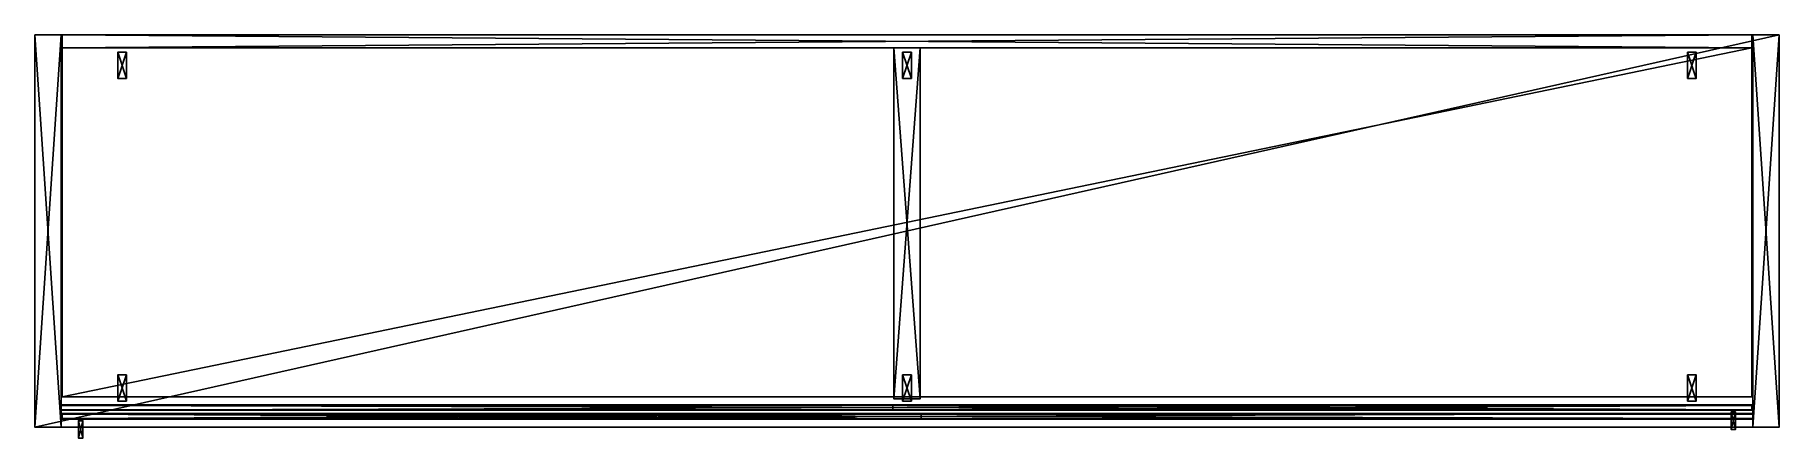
# Model space of a CAD drawing. Extents: x -100 to 100, y -23 to 23.
import ezdxf

# ---------------------------------------------------------------- set-up
doc = ezdxf.new("R2010")
doc.units = 0
for name, color, linetype in [('CABINET', 71, 'CONTINUOUS'), ('DOOR01', 44, 'CONTINUOUS'), ('DOOR02', 13, 'CONTINUOUS')]:
    doc.layers.add(name, color=color, linetype=linetype)

msp = doc.modelspace()

# ---------------------------------------------------------------- meshes
at = {"layer": 'CABINET', "color": 71}
mesh = msp.add_polyface(dxfattribs=at)
corners = [(-90.499947, -15.875019, 0.000013), (-89.499947, -15.875019, 0.000013), (-89.499947, -15.875019, 7.035719), (-90.499947, -15.875019, 7.035719), (-90.499947, -18.875019, 0.000013), (-89.499947, -18.875019, 0.000013), (-89.499947, -18.875019, 7.035719), (-90.499947, -18.875019, 7.035719), (-0.499947, -15.87501, 0.000005), (0.500053, -15.87501, 0.000005), (0.500054, -15.87501, 7.035719), (-0.499946, -15.87501, 7.035719), (-0.499947, -18.875011, 0.000005), (0.500053, -18.875011, 0.000005), (0.500054, -18.875011, 7.035719), (-0.499946, -18.875011, 7.035719), (89.500053, -15.875008, -0.000003), (90.500053, -15.875006, -0.000003), (90.500053, -15.875006, 7.035719), (89.500053, -15.875008, 7.035719), (89.500053, -18.875008, -0.000003), (90.500053, -18.875006, -0.000003), (90.500053, -18.875006, 7.035719), (89.500053, -18.875008, 7.035719), (-90.499947, 21.124983, 0.000013), (-89.499947, 21.124983, 0.000013), (-89.499947, 21.124983, 7.035721), (-90.499947, 21.124983, 7.035721), (-90.499947, 18.124979, 0.000013), (-89.499947, 18.124979, 0.000013), (-89.499947, 18.124979, 7.035721), (-90.499947, 18.124979, 7.035721), (-0.49995, 21.124987, 0.000005), (0.50005, 21.124987, 0.000005), (0.50005, 21.124987, 7.035721), (-0.49995, 21.124987, 7.035721), (-0.49995, 18.124987, 0.000005), (0.50005, 18.124987, 0.000005), (0.500051, 18.124987, 7.035721), (-0.499949, 18.124987, 7.035721), (89.500053, 21.124998, -0.000003), (90.500053, 21.124998, -0.000003), (90.500053, 21.124998, 7.035721), (89.500053, 21.124998, 7.035721), (89.500053, 18.124998, -0.000003), (90.500053, 18.124998, -0.000003), (90.500053, 18.124998, 7.035721), (89.500053, 18.124998, 7.035721), (96.875023, 23.124994, 10.040633), (96.875038, 23.124994, 116.875008), (-96.874985, 23.124969, 116.875008), (-96.874977, 23.124969, 10.040633), (96.875023, 21.624994, 10.040633), (96.875038, 21.624994, 116.875008), (-96.874985, 21.624969, 116.875008), (-96.874977, 21.624969, 10.040633), (100.000031, 23.124994, 119.875008), (100.000031, -21.875002, 119.875008), (-99.999985, -21.875027, 119.875008), (-99.999985, 23.124969, 119.875008), (100.000031, 23.124994, 116.875008), (100.000031, -21.875002, 116.875008), (-99.999985, -21.875027, 116.875008), (-99.999985, 23.124969, 116.875008), (100.000023, 23.124994, 10.040633), (100.000023, -21.875002, 10.040631), (-99.999977, -21.875027, 10.040631), (-99.999977, 23.124969, 10.040633), (100.000023, 23.124994, 7.035721), (100.000023, -21.875002, 7.035719), (-99.999977, -21.875027, 7.035719), (-99.999977, 23.124969, 7.035721), (-96.999977, 23.124969, 10.040633), (-96.999977, -21.875027, 10.040631), (-97.000015, -21.875027, 116.875008), (-96.999985, 23.124969, 116.875008), (-99.999977, 23.124969, 10.040633), (-99.999977, -21.875027, 10.040631), (-100.000015, -21.875027, 116.875008), (-99.999985, 23.124969, 116.875008), (1.50002, 21.624983, 10.040633), (1.500023, -18.625015, 10.040631), (1.500002, -18.625015, 116.875008), (1.500022, 21.624983, 116.875008), (-1.49998, 21.624983, 10.040633), (-1.499977, -18.625015, 10.040631), (-1.499998, -18.625015, 116.875008), (-1.499978, 21.624983, 116.875008), (100.000023, 23.124994, 10.040633), (100.000023, -21.875002, 10.040631), (100.000015, -21.875002, 116.875008), (100.000015, 23.124994, 116.875008), (97.000023, 23.124994, 10.040633), (97.000023, -21.875006, 10.040631), (97.000023, -21.875006, 116.875008), (97.000023, 23.124994, 116.875008), (96.875023, 21.624994, 85.000008), (96.875023, -18.375006, 85.000008), (-96.874985, -18.375027, 85.000008), (-96.874977, 21.624969, 85.000008), (96.875023, 21.624994, 83.500008), (96.875023, -18.375006, 83.500008), (-96.874985, -18.375027, 83.500008), (-96.874977, 21.624969, 83.500008), (96.875023, 21.624994, 50.000004), (96.875023, -18.375006, 50.000004), (-96.874969, -18.375027, 50.000008), (-96.874977, 21.624969, 50.000008), (96.875023, 21.624994, 48.500004), (96.875023, -18.375006, 48.500004), (-96.874969, -18.375027, 48.500008), (-96.874977, 21.624969, 48.500008), (97.000023, -20.933594, 116.394203), (97.000023, -20.883301, 116.394203), (97.000023, -20.883301, 116.587929), (97.000023, -20.364656, 116.587929), (97.000023, -20.364658, 116.394203), (97.000023, -20.307978, 116.394203), (97.000023, -20.307978, 116.875008), (97.000023, -20.933594, 116.875008), (-96.999977, -20.933594, 116.394203), (-96.999977, -20.883301, 116.394203), (-96.999977, -20.883301, 116.587929), (-96.999977, -20.364658, 116.587929), (-96.999977, -20.364658, 116.394203), (-96.999977, -20.307978, 116.394203), (-96.999977, -20.307978, 116.875008), (-96.999977, -20.933594, 116.875008), (97.000023, -20.933298, 10.521428), (97.000023, -20.883005, 10.521428), (97.000023, -20.883007, 10.327703), (97.000023, -20.364363, 10.327703), (97.000023, -20.364365, 10.521428), (97.000023, -20.307682, 10.521428), (97.000023, -20.307682, 10.040631), (97.000023, -20.933298, 10.040631), (-96.999977, -20.933298, 10.521434), (-96.999977, -20.883005, 10.521434), (-96.999977, -20.883007, 10.327708), (-96.999977, -20.364363, 10.327708), (-96.999977, -20.364365, 10.521434), (-96.999977, -20.307682, 10.521434), (-96.999977, -20.307682, 10.040629), (-96.999977, -20.933298, 10.040629), (97.000023, -19.933878, 10.521428), (-96.999977, -19.883585, 10.521434), (97.000023, -19.883585, 10.521428), (-96.999977, -19.933878, 10.521434), (-96.999977, -19.883585, 10.327708), (97.000023, -19.883585, 10.327703), (-96.999977, -19.364943, 10.327708), (97.000023, -19.364943, 10.327703), (-96.999977, -19.364943, 10.521434), (97.000023, -19.364943, 10.521428), (-96.999977, -19.308262, 10.521434), (97.000023, -19.308262, 10.521428), (-96.999977, -19.308262, 10.040629), (97.000023, -19.308262, 10.040631), (-96.999977, -19.933878, 10.040629), (97.000023, -19.933878, 10.040631)]
mesh.append_faces([[corners[k] for k in face] for face in [(0, 2, 1), (0, 5, 4), (1, 6, 5), (2, 7, 6), (3, 4, 7), (4, 6, 7), (8, 10, 9), (8, 13, 12), (9, 14, 13), (10, 15, 14), (11, 12, 15), (12, 14, 15), (16, 18, 17), (16, 21, 20), (17, 22, 21), (18, 23, 22), (19, 20, 23), (20, 22, 23), (24, 26, 25), (24, 29, 28), (25, 30, 29), (26, 31, 30), (27, 28, 31), (28, 30, 31), (32, 34, 33), (32, 37, 36), (33, 38, 37), (34, 39, 38), (35, 36, 39), (36, 38, 39), (40, 42, 41), (40, 45, 44), (41, 46, 45), (42, 47, 46), (43, 44, 47), (44, 46, 47), (112, 121, 113), (113, 122, 114), (114, 123, 115), (115, 124, 116), (116, 125, 117), (117, 126, 118), (118, 127, 119), (119, 120, 112), (123, 125, 124), (128, 137, 136), (129, 138, 137), (130, 139, 138), (131, 140, 139), (132, 141, 140), (133, 142, 141), (134, 143, 142), (135, 136, 143), (131, 133, 132), (144, 145, 147), (146, 148, 145), (149, 150, 148), (151, 152, 150), (153, 154, 152), (155, 156, 154), (157, 158, 156), (159, 147, 158), (151, 155, 153)]], dxfattribs={"vtx0": -1})
mesh.append_faces([[corners[k] for k in face] for face in [(122, 127, 123), (130, 135, 131), (149, 159, 151)]], dxfattribs={"vtx0": -1, "vtx1": -1})
mesh.append_faces([[corners[k] for k in face] for face in [(115, 117, 118), (115, 118, 119), (114, 119, 112), (123, 126, 125), (123, 127, 126), (122, 120, 127), (131, 134, 133), (131, 135, 134), (130, 128, 135), (139, 141, 142), (139, 142, 143), (138, 143, 136), (151, 157, 155), (151, 159, 157), (149, 144, 159), (150, 154, 156), (150, 156, 158), (148, 158, 147)]], dxfattribs={"vtx0": -1, "vtx2": -1})
mesh.append_faces([[corners[k] for k in face] for face in [(51, 50, 48), (49, 53, 48), (50, 54, 49), (51, 55, 50), (48, 52, 51), (53, 54, 52), (59, 58, 56), (57, 61, 56), (58, 62, 57), (59, 63, 58), (56, 60, 59), (61, 62, 60), (67, 66, 64), (65, 69, 64), (66, 70, 65), (67, 71, 66), (64, 68, 67), (69, 70, 68), (75, 74, 72), (73, 77, 72), (74, 78, 73), (75, 79, 74), (72, 76, 75), (77, 78, 76), (83, 82, 80), (81, 85, 80), (82, 86, 81), (83, 87, 82), (80, 84, 83), (85, 86, 84), (91, 90, 88), (89, 93, 88), (90, 94, 89), (91, 95, 90), (88, 92, 91), (93, 94, 92), (99, 98, 96), (97, 101, 96), (98, 102, 97), (99, 103, 98), (96, 100, 99), (101, 102, 100), (107, 106, 104), (105, 109, 104), (106, 110, 105), (107, 111, 106), (104, 108, 107), (109, 110, 108), (113, 114, 112), (121, 120, 122), (129, 128, 130), (137, 138, 136), (146, 144, 149), (145, 148, 147)]], dxfattribs={"vtx1": -1})
mesh.append_faces([[corners[k] for k in face] for face in [(114, 115, 119), (138, 139, 143), (148, 150, 158)]], dxfattribs={"vtx1": -1, "vtx2": -1})
mesh.append_faces([[corners[k] for k in face] for face in [(0, 3, 2), (0, 1, 5), (1, 2, 6), (2, 3, 7), (3, 0, 4), (4, 5, 6), (8, 11, 10), (8, 9, 13), (9, 10, 14), (10, 11, 15), (11, 8, 12), (12, 13, 14), (16, 19, 18), (16, 17, 21), (17, 18, 22), (18, 19, 23), (19, 16, 20), (20, 21, 22), (24, 27, 26), (24, 25, 29), (25, 26, 30), (26, 27, 31), (27, 24, 28), (28, 29, 30), (32, 35, 34), (32, 33, 37), (33, 34, 38), (34, 35, 39), (35, 32, 36), (36, 37, 38), (40, 43, 42), (40, 41, 45), (41, 42, 46), (42, 43, 47), (43, 40, 44), (44, 45, 46), (50, 49, 48), (53, 52, 48), (54, 53, 49), (55, 54, 50), (52, 55, 51), (54, 55, 52), (58, 57, 56), (61, 60, 56), (62, 61, 57), (63, 62, 58), (60, 63, 59), (62, 63, 60), (66, 65, 64), (69, 68, 64), (70, 69, 65), (71, 70, 66), (68, 71, 67), (70, 71, 68), (74, 73, 72), (77, 76, 72), (78, 77, 73), (79, 78, 74), (76, 79, 75), (78, 79, 76), (82, 81, 80), (85, 84, 80), (86, 85, 81), (87, 86, 82), (84, 87, 83), (86, 87, 84), (90, 89, 88), (93, 92, 88), (94, 93, 89), (95, 94, 90), (92, 95, 91), (94, 95, 92), (98, 97, 96), (101, 100, 96), (102, 101, 97), (103, 102, 98), (100, 103, 99), (102, 103, 100), (106, 105, 104), (109, 108, 104), (110, 109, 105), (111, 110, 106), (108, 111, 107), (110, 111, 108), (112, 120, 121), (113, 121, 122), (114, 122, 123), (115, 123, 124), (116, 124, 125), (117, 125, 126), (118, 126, 127), (119, 127, 120), (115, 116, 117), (128, 129, 137), (129, 130, 138), (130, 131, 139), (131, 132, 140), (132, 133, 141), (133, 134, 142), (134, 135, 143), (135, 128, 136), (139, 140, 141), (144, 146, 145), (146, 149, 148), (149, 151, 150), (151, 153, 152), (153, 155, 154), (155, 157, 156), (157, 159, 158), (159, 144, 147), (150, 152, 154)]], dxfattribs={"vtx2": -1})
at = {"layer": 'DOOR01', "color": 44}
mesh = msp.add_polyface(dxfattribs=at)
corners = [(1.625023, -20.375011, 10.375019), (1.625034, -20.375011, 116.587936), (-96.874985, -20.375027, 116.587929), (-96.874977, -20.375027, 10.375004), (1.625023, -20.875011, 10.375019), (1.625034, -20.875011, 116.587936), (-96.874985, -20.875027, 116.587929), (-96.874977, -20.875027, 10.375004), (-94.999939, -21.125019, 63.000011), (-94.499939, -21.125019, 63.000011), (-94.499954, -21.125019, 73.000015), (-94.999954, -21.125019, 73.000015), (-94.999939, -23.125019, 63.000011), (-94.499939, -23.125019, 63.000011), (-94.499954, -23.125019, 73.000015), (-94.999954, -23.125019, 73.000015)]
mesh.append_faces([[corners[k] for k in face] for face in [(8, 10, 9), (8, 13, 12), (9, 14, 13), (10, 15, 14), (11, 12, 15), (12, 14, 15)]], dxfattribs={"vtx0": -1})
mesh.append_faces([[corners[k] for k in face] for face in [(3, 2, 0), (1, 5, 0), (2, 6, 1), (3, 7, 2), (0, 4, 3), (5, 6, 4)]], dxfattribs={"vtx1": -1})
mesh.append_faces([[corners[k] for k in face] for face in [(2, 1, 0), (5, 4, 0), (6, 5, 1), (7, 6, 2), (4, 7, 3), (6, 7, 4), (8, 11, 10), (8, 9, 13), (9, 10, 14), (10, 11, 15), (11, 8, 12), (12, 13, 14)]], dxfattribs={"vtx2": -1})
at = {"layer": 'DOOR02', "color": 13}
mesh = msp.add_polyface(dxfattribs=at)
corners = [(96.875023, -19.375006, 10.375011), (96.875038, -19.375006, 116.875008), (-1.624966, -19.375019, 116.875), (-1.624977, -19.375019, 10.374996), (96.875023, -19.875006, 10.375011), (96.875038, -19.875006, 116.875008), (-1.624966, -19.875019, 116.875), (-1.624977, -19.875019, 10.374996), (95.000053, -20.125006, 62.999996), (94.500053, -20.125006, 62.999996), (94.500053, -20.125006, 73), (95.000053, -20.125006, 73), (95.000053, -22.125006, 62.999996), (94.500053, -22.125006, 62.999996), (94.500053, -22.125006, 73), (95.000053, -22.125006, 73)]
mesh.append_faces([[corners[k] for k in face] for face in [(3, 2, 0), (1, 5, 0), (2, 6, 1), (3, 7, 2), (0, 4, 3), (5, 6, 4), (9, 10, 8), (12, 13, 8), (13, 14, 9), (14, 15, 10), (15, 12, 11), (15, 14, 12)]], dxfattribs={"vtx1": -1})
mesh.append_faces([[corners[k] for k in face] for face in [(2, 1, 0), (5, 4, 0), (6, 5, 1), (7, 6, 2), (4, 7, 3), (6, 7, 4), (10, 11, 8), (13, 9, 8), (14, 10, 9), (15, 11, 10), (12, 8, 11), (14, 13, 12)]], dxfattribs={"vtx2": -1})

doc.saveas('drawing.dxf')
